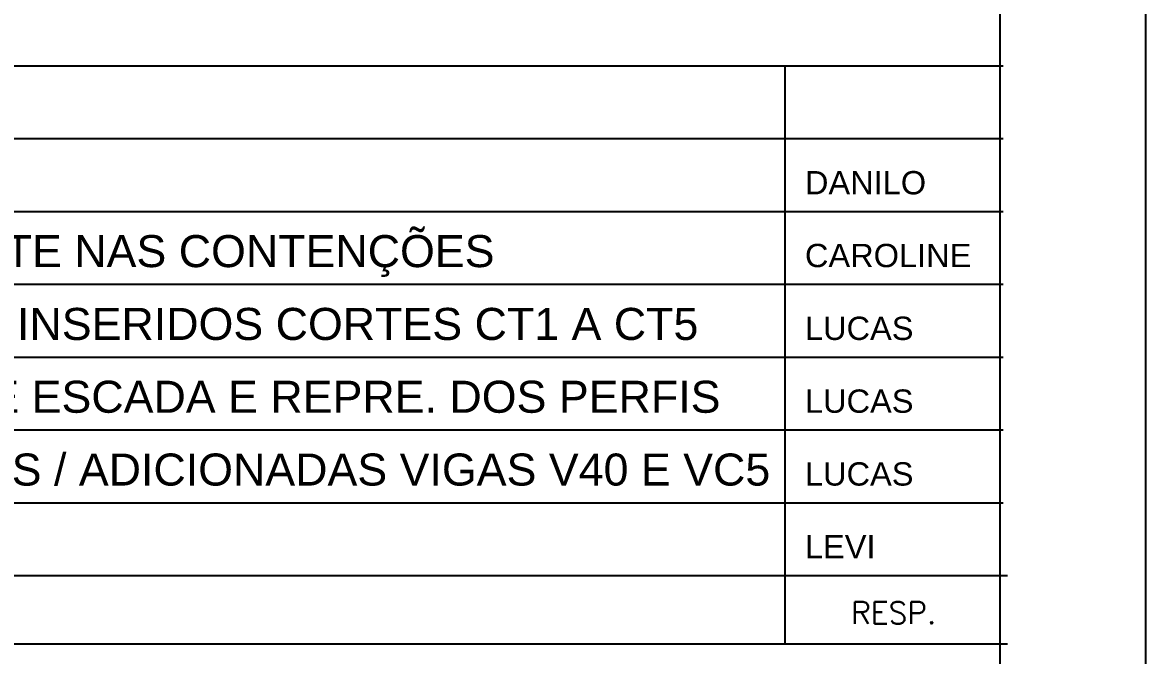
# Model space of a CAD drawing. Extents: x -4172 to 5482, y -2094 to 2406.
# Drawn here: x 5096.5 to 5482.1, y -1362.2 to -1144.8 of the extents above; entities that cross this region are included whole.
import ezdxf

# ---------------------------------------------------------------- set-up
doc = ezdxf.new("R2010")
doc.units = 0
doc.header["$LTSCALE"] = 50
doc.header["$MEASUREMENT"] = 0
doc.layers.add('CARIMBO', color=7, linetype='CONTINUOUS')
doc.layers.add('F-MARGEM', color=1, linetype='CONTINUOUS')
doc.layers.add('TERRENO', color=3, linetype='CONTINUOUS', lineweight=30)
doc.styles.add('AR-REF', font='arial.ttf')
doc.styles.add('STYLE3', font='romans.shx')

# ---------------------------------------------------------------- blocks, each defined once
blk = doc.blocks.new('A0-4L_900')
at = {"layer": 'F-MARGEM', "color": 2}
blk.add_lwpolyline([(0, 0), (0, 90), (192.9, 90), (192.9, 0)], close=True, dxfattribs=at)
at = {"layer": 'F-MARGEM', "color": 7}
blk.add_lwpolyline([(2.5, 89), (191.9, 89), (191.9, 1), (2.5, 1)], close=True, dxfattribs=at)

msp = doc.modelspace()

# ---------------------------------------------------------------- linework, layer by layer
at = {"layer": 'CARIMBO', "color": 1}
for p, q in [((5433.231, -1159.799), (4584.731, -1159.799)), ((5358.295, -1159.799), (5358.295, -1358.299)), ((5433.231, -1184.799), (4584.731, -1184.799)), ((5433.231, -1209.799), (4584.731, -1209.799)), ((5433.231, -1234.799), (4584.731, -1234.799)), ((5433.231, -1259.799), (4584.731, -1259.799)), ((5433.231, -1284.799), (4584.731, -1284.799)), ((5433.231, -1309.799), (4584.731, -1309.799))]:
    msp.add_line(p, q, dxfattribs=at)
at = {"layer": 'CARIMBO', "color": 6}
for p, q in [((5434.731, -1334.799), (4584.731, -1334.799)), ((5434.731, -1358.299), (4584.731, -1358.299))]:
    msp.add_line(p, q, dxfattribs=at)

# ---------------------------------------------------------------- block references
at = {"layer": 'F-MARGEM', "linetype": 'Continuous', "xscale": 50, "yscale": 50, "zscale": 50}
msp.add_blockref('A0-4L_900', (-4162.872, -2094.493), dxfattribs=at)

# ---------------------------------------------------------------- texts
at = {"layer": 'CARIMBO', "color": 2, "style": 'STYLE3'}
msp.add_text('RESP.', height=7.5, dxfattribs=at).set_placement((5381.056, -1351.247))
at = {"layer": 'CARIMBO', "color": 3, "style": 'AR-REF'}
for tag, p in [('DANILO', (5365.194, -1203.814)), ('CAROLINE', (5365.194, -1228.814)), ('LUCAS', (5365.194, -1253.814)), ('LUCAS', (5365.194, -1278.814)), ('LUCAS', (5365.194, -1303.814)), ('LEVI', (5365.194, -1328.814))]:
    msp.add_attdef(tag, p, '', height=8, dxfattribs=at)
at = {"layer": 'TERRENO', "linetype": 'ByBlock', "style": 'AR-REF'}
for s, p in [('REV. NOMES E INDICAÇÕES DA RAMPA E AJUSTE NAS CONTENÇÕES', (4736.966, -1228.81)), ('REV. NOMES CONTENÇÕES CONT.1 A CONT.8 / INSERIDOS CORTES CT1 A CT5', (4736.966, -1253.81)), ('ALTERAÇÃO DA SEÇÃO DA VIGA V124 / AJUSTE ESCADA E REPRE. DOS PERFIS', (4740.206, -1278.81)), ('REVISÃO GERAL DAS DIMENSÕES DOS BLOCOS / ADICIONADAS VIGAS V40 E VC5', (4740.206, -1303.81))]:
    msp.add_text(s, height=11, dxfattribs=at).set_placement(p)

doc.saveas('drawing.dxf')
